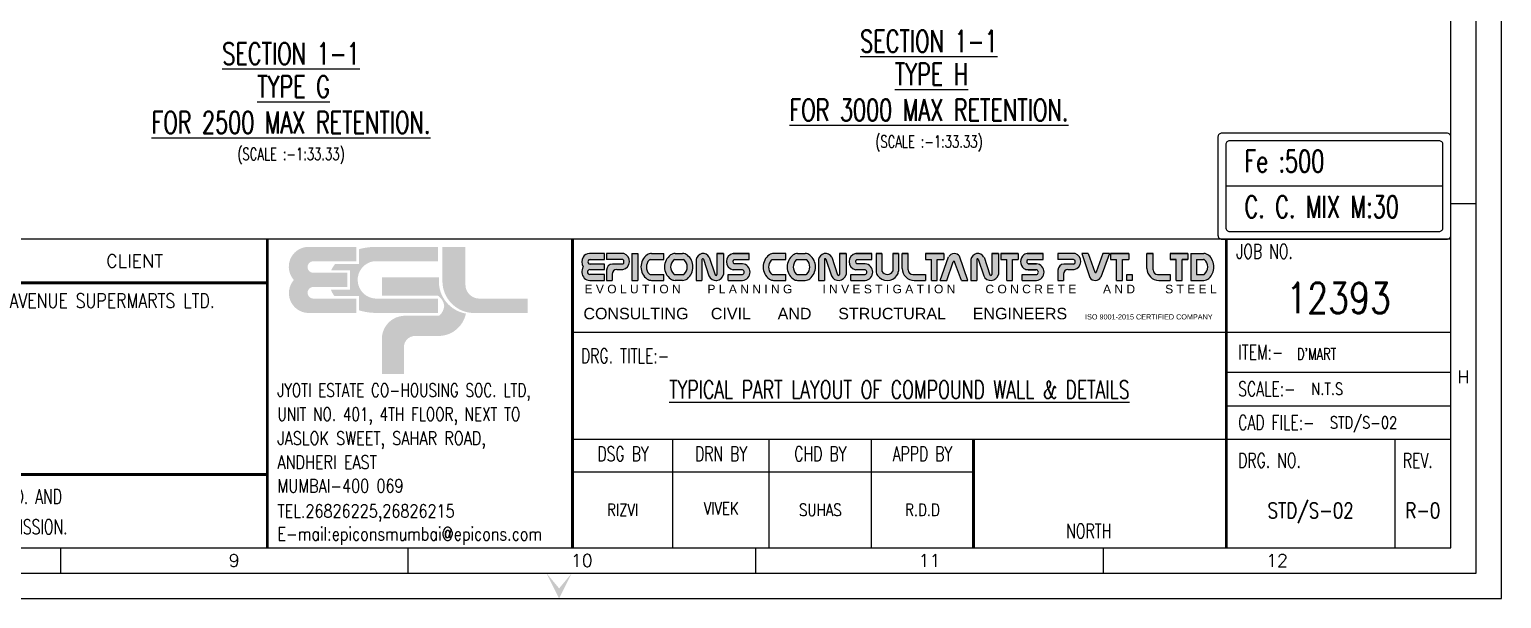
# Model space of a CAD drawing. Header units: millimetres. Extents: x 2843046 to 3042813, y -234641 to -168101.
# Drawn here: x 2900801 to 2931158, y -230084 to -218353 of the extents above; entities that cross this region are included whole.
import ezdxf
from ezdxf.enums import TextEntityAlignment as Align

# ---------------------------------------------------------------- set-up
doc = ezdxf.new("R2010")
doc.units = ezdxf.units.MM
doc.header["$MEASUREMENT"] = 0
doc.layers.add('00 ECPL LOGO', color=250, linetype='Continuous', lineweight=20)
doc.layers.add('00 ELEV-2', color=9, linetype='Continuous', lineweight=30)
for name, color, linetype in [('PNA', 8, 'Continuous'), ('S-TEXT', 2, 'Continuous'), ('S-TEXT-1', 4, 'Continuous'), ('S-TITIL', 6, 'Continuous'), ('SCHEDULE LINE-1', 7, 'Continuous'), ('SHEET', 7, 'Continuous'), ('TEXT (SHEET)', 4, 'Continuous'), ('TITLE', 6, 'Continuous')]:
    doc.layers.add(name, color=color, linetype=linetype)
doc.styles.add('ROMANS', font='simplex.shx', dxfattribs={"width": 0.7})
doc.styles.add('SEC. TEXT', font='arial.ttf', dxfattribs={"height": 180})

# ---------------------------------------------------------------- blocks, each defined once
blk = doc.blocks.new('FOLDER')
at = {"layer": 'PNA'}
for points in [[(-1250, 2500), (0, 0), (0, 1000)], [(1250, 2500), (0, 0), (0, 1000)]]:
    blk.add_solid(points, dxfattribs=at)
blk = doc.blocks.new('ecpl logo')
at = {"layer": '00 ECPL LOGO'}
for color, points in [(256, [(351, -827, 0.621111), (586, -1401), (1442, -1401), (1442, -1151), (682, -1151, -0.917622), (682, -948), (1285, -948), (1285, -702), (682, -702, -0.926164), (682, -501), (1442, -501), (1442, -251), (581, -251, 0.621111)]), (152, [(2940, -251), (2940, -863, 0.384329), (3453, -1401), (4422, -1401), (4422, -1151), (3582, -1151, -0.414214), (3340, -908), (3340, -251)]), (140, [(1887, -779), (1887, -1102), (2862, -1102, -0.232111), (2971, -1281, -0.194401), (2883, -1450), (2269, -1450, 0.364674), (1887, -1802), (1887, -2463), (2269, -2463), (2269, -1996, -0.414214), (2462, -1802), (2899, -1802, 0.338499), (3350, -1412, -0.371272), (2877, -839), (2877, -779)])]:
    blk.add_hatch(color=color, dxfattribs=at).paths.add_polyline_path(points)
h = blk.add_hatch(color=253, dxfattribs=at)
h.dxf.hatch_style = 1
h.paths.add_polyline_path([(995, -993, 0.07148), (1056, -1106), (1486, -1106), (1486, -1356, 0.065387), (1776, -1401), (2862, -1401), (2862, -1151), (1776, -1151, -0.910826), (1742, -501), (2862, -501), (2862, -251), (1776, -251, 0.069483), (1486, -291), (1486, -546), (1071, -546, 0.072407), (1003, -657), (1329, -657), (1329, -993)])
blk = doc.blocks.new('zw$C05B')
at = {"layer": '00 ECPL LOGO'}
h = blk.add_hatch(color=7, dxfattribs=at)
h.dxf.hatch_style = 1
h.paths.add_polyline_path([(65378, 6562), (65378, 6679), (65085, 6679, 0.261636), (64962, 6610, 0.285841), (64963, 6422, 0.344902), (64985, 6203, 0.204992), (65089, 6158), (65378, 6158), (65378, 6274), (65096, 6274, -1), (65090, 6367), (65378, 6367), (65378, 6473), (65096, 6473, -1), (65094, 6562)])
h = blk.add_hatch(color=7, dxfattribs=at)
h.dxf.hatch_style = 1
h.paths.add_polyline_path([(65749, 6679), (65417, 6679), (65417, 6562), (65733, 6562, -0.440545), (65733, 6473), (65532, 6473, 0.414214), (65417, 6358), (65417, 6158), (65525, 6158), (65525, 6281, -0.414214), (65612, 6367), (65733, 6367, 0.757811)])
h.paths.add_polyline_path([(66019, 6679), (65906, 6679), (65906, 6158), (66019, 6158)])
h.paths.add_polyline_path([(66524, 6679), (66286, 6679, 0.154275), (66203, 6653, 0.519672), (66203, 6185, 0.154275), (66286, 6158), (66524, 6158), (66524, 6274), (66261, 6274, -0.210356), (66239, 6283, -0.388707), (66239, 6552, -0.210356), (66261, 6562), (66524, 6562)])
h.paths.add_polyline_path([(66889, 6679), (66742, 6679, 0.159018), (66657, 6651, 0.507969), (66657, 6186, 0.159018), (66742, 6158), (66889, 6158, 0.173791), (66981, 6191, 0.472311), (66981, 6646, 0.173791)])
h.paths.add_polyline_path([(66899, 6562, -0.185052), (66918, 6554, -0.445894), (66918, 6281, -0.185052), (66899, 6274), (66736, 6274, -0.185052), (66716, 6281, -0.445894), (66716, 6554, -0.185052), (66736, 6562)], flags=16)
h.paths.add_polyline_path([(67405, 6609, 0.723435), (67151, 6562), (67151, 6158), (67263, 6158), (67263, 6562, -0.723435), (67292, 6573), (67398, 6249, 0.724077), (67683, 6274), (67683, 6679), (67553, 6679), (67553, 6276, -0.755661), (67519, 6264)])
h.paths.add_polyline_path([(68179, 6679), (67866, 6679, 0.823713), (67866, 6365), (68051, 6365, -0.713272), (68051, 6274), (67770, 6274), (67770, 6158), (68051, 6158, 0.900309), (68051, 6482), (67889, 6482, -0.746931), (67889, 6562), (68179, 6562)])
h = blk.add_hatch(color=7, dxfattribs=at)
h.dxf.hatch_style = 1
h.paths.add_polyline_path([(68889, 6679), (68651, 6679, 0.154275), (68568, 6653, 0.519672), (68568, 6185, 0.154275), (68651, 6158), (68889, 6158), (68889, 6274), (68626, 6274, -0.210932), (68605, 6284, -0.385278), (68604, 6552, -0.212895), (68626, 6562), (68889, 6562)])
h.paths.add_polyline_path([(69354, 6646, 0.173792), (69263, 6679), (69116, 6679, 0.159018), (69030, 6651, 0.507969), (69030, 6186, 0.159018), (69116, 6158), (69263, 6158, 0.173792), (69354, 6191, 0.472311)])
h.paths.add_polyline_path([(69273, 6562, -0.185053), (69292, 6554, -0.445893), (69292, 6281, -0.185053), (69273, 6274), (69109, 6274, -0.185053), (69090, 6281, -0.445893), (69090, 6554, -0.185053), (69109, 6562)], flags=16)
h.paths.add_polyline_path([(69522, 6562), (69522, 6158), (69634, 6158), (69634, 6562, -0.436861), (69651, 6579, -0.319738), (69664, 6569), (69770, 6249, 0.724077), (70054, 6274), (70054, 6679), (69925, 6679), (69925, 6276, -0.755661), (69890, 6264), (69777, 6609, 0.723435)])
h.paths.add_polyline_path([(70555, 6679), (70242, 6679, 0.823713), (70242, 6365), (70426, 6365, -0.713272), (70426, 6274), (70146, 6274), (70146, 6158), (70426, 6158, 0.900309), (70426, 6482), (70264, 6482, -0.746931), (70264, 6562), (70555, 6562)])
h.paths.add_polyline_path([(70748, 6679), (70636, 6679), (70636, 6339, 0.160106), (70664, 6253, 0.505303), (71040, 6253, 0.160106), (71068, 6339), (71068, 6679), (70959, 6679), (70959, 6340, -0.621318), (70748, 6340)])
h.paths.add_polyline_path([(71259, 6679), (71141, 6679), (71141, 6390, 0.414214), (71372, 6158), (71591, 6158), (71591, 6274), (71346, 6274, -0.414214), (71259, 6361)])
h.paths.add_polyline_path([(71948, 6679), (71591, 6679), (71591, 6564), (71707, 6564), (71707, 6158), (71820, 6158), (71820, 6564), (71948, 6564)])
h.paths.add_polyline_path([(72254, 6625, 0.539211), (72041, 6618), (71875, 6158), (72006, 6158), (72130, 6520, -0.708617), (72157, 6520), (72287, 6158), (72412, 6158)])
h.paths.add_polyline_path([(72726, 6609, 0.723435), (72471, 6562), (72471, 6158), (72584, 6158), (72584, 6562, -0.723435), (72612, 6573), (72719, 6249, 0.724077), (73003, 6274), (73003, 6679), (72874, 6679), (72874, 6276, -0.755661), (72839, 6264)])
h.paths.add_polyline_path([(73390, 6679), (73049, 6679), (73049, 6564), (73165, 6564), (73165, 6158), (73278, 6158), (73278, 6564), (73390, 6564)])
h.paths.add_polyline_path([(73874, 6679), (73583, 6679, 0.157568), (73498, 6652, 0.511532), (73498, 6392, 0.157569), (73583, 6365), (73745, 6365, -0.713272), (73745, 6274), (73465, 6274), (73465, 6158), (73745, 6158, 0.900308), (73745, 6482), (73589, 6482), (73584, 6482, -0.722204), (73584, 6564), (73874, 6564)])
h = blk.add_hatch(color=7, dxfattribs=at)
h.dxf.hatch_style = 1
h.paths.add_polyline_path([(74490, 6679), (74157, 6679), (74157, 6562), (74460, 6562, -0.270444), (74485, 6547, -0.26297), (74485, 6488, -0.270444), (74460, 6473), (74273, 6473, 0.414214), (74157, 6358), (74157, 6158), (74265, 6158), (74265, 6281, -0.414214), (74352, 6367), (74473, 6367, 0.757811)])
h.paths.add_polyline_path([(74743, 6679), (74618, 6679), (74776, 6212, 0.539211), (74989, 6219), (75155, 6679), (75024, 6679), (74900, 6318, -0.708617), (74873, 6318)])
h.paths.add_polyline_path([(75533, 6679), (75175, 6679), (75175, 6564), (75292, 6564), (75292, 6158), (75405, 6158), (75405, 6564), (75533, 6564)])
h.paths.add_polyline_path([(76000, 6679), (75882, 6679), (75882, 6390, 0.414214), (76113, 6158), (76332, 6158), (76332, 6274), (76087, 6274, -0.414214), (76000, 6361)])
h.paths.add_polyline_path([(75596, 6274), (75489, 6274), (75489, 6158), (75596, 6158)])
h = blk.add_hatch(color=7, dxfattribs=at)
h.dxf.hatch_style = 1
h.paths.add_polyline_path([(76332, 6679), (76332, 6564), (76448, 6564), (76448, 6158), (76561, 6158), (76561, 6564), (76673, 6564), (76673, 6679)])
h.paths.add_polyline_path([(76729, 6679), (76729, 6158), (76984, 6158, 0.189446), (77082, 6197, 0.435754), (77082, 6641, 0.189446), (76984, 6679)])
h.paths.add_polyline_path([(76987, 6564, -0.519112), (76987, 6274), (76839, 6274), (76839, 6564)], flags=16)
at = {"color": 1}
for p, q in [((81765, 6957), (1968, 6957)), ((64768, 5157), (81765, 5157)), ((64768, 3083), (81765, 3083)), ((64768, 2451), (72522, 2451))]:
    blk.add_line(p, q, dxfattribs=at)
at = {"color": 5, "linetype": 'ByBlock', "lineweight": -2}
for p, q in [((77437, 4383), (81765, 4383)), ((77437, 3733), (81765, 3733)), ((66701, 984), (66701, 3083)), ((68567, 984), (68567, 3083)), ((70544, 984), (70544, 3083)), ((80682, 3083), (80682, 984))]:
    blk.add_line(p, q, dxfattribs=at)
blk.add_line((72522, 984), (72522, 3083))
at = {"flags": 128}
blk.add_lwpolyline([(0, 0), (82749, 0), (82749, 58210), (0, 58210)], close=True, dxfattribs=at)
at = {"color": 1, "const_width": 56.6}
for points in [[(58846, 984), (58846, 6957)], [(64754, 984), (64754, 6957)], [(77419, 984), (77419, 6957)], [(43026, 6111), (58846, 6111)], [(72522, 984), (72522, 3083)], [(43026, 2400), (58846, 2400)]]:
    blk.add_lwpolyline(points, dxfattribs=at)
at = {"layer": '00 ECPL LOGO', "color": 7}
for p, q in [((65378, 6679), (65085, 6679)), ((65096, 6562), (65378, 6562)), ((65378, 6562), (65378, 6679)), ((65749, 6679), (65417, 6679)), ((65417, 6679), (65417, 6562)), ((65733, 6562), (65417, 6562)), ((65906, 6679), (66019, 6679)), ((65906, 6679), (65906, 6158)), ((66019, 6679), (66019, 6158)), ((66261, 6562), (66524, 6562)), ((66286, 6679), (66524, 6679)), ((66524, 6562), (66524, 6679)), ((66736, 6562), (66899, 6562)), ((66742, 6679), (66889, 6679)), ((67151, 6562), (67151, 6158)), ((67263, 6562), (67263, 6158)), ((67292, 6573), (67398, 6249)), ((67405, 6609), (67519, 6264)), ((67553, 6679), (67683, 6679)), ((67683, 6679), (67553, 6679)), ((67553, 6679), (67553, 6274)), ((67682, 6562), (67683, 6562)), ((67683, 6679), (67683, 6274)), ((67866, 6679), (68179, 6679)), ((68179, 6679), (67866, 6679)), ((67889, 6562), (68179, 6562)), ((68179, 6562), (68179, 6679)), ((68626, 6562), (68889, 6562)), ((68889, 6679), (68651, 6679)), ((68889, 6562), (68889, 6679)), ((69109, 6562), (69273, 6562)), ((69116, 6679), (69263, 6679)), ((69522, 6562), (69522, 6158)), ((69634, 6562), (69634, 6158)), ((69664, 6569), (69770, 6249)), ((69777, 6609), (69890, 6264)), ((69925, 6679), (70054, 6679)), ((69925, 6679), (70054, 6679)), ((70054, 6679), (69925, 6679)), ((69925, 6679), (69925, 6274)), ((70054, 6679), (70054, 6274)), ((70054, 6562), (70054, 6562)), ((70242, 6679), (70555, 6679)), ((70242, 6679), (70555, 6679)), ((70555, 6679), (70242, 6679)), ((70264, 6562), (70555, 6562)), ((70555, 6562), (70555, 6679)), ((70636, 6679), (70748, 6679)), ((70748, 6679), (70636, 6679)), ((70636, 6679), (70636, 6339)), ((70748, 6679), (70748, 6340)), ((70959, 6679), (71068, 6679)), ((71068, 6679), (70959, 6679)), ((70959, 6679), (70959, 6340)), ((71068, 6679), (71068, 6339)), ((71141, 6679), (71259, 6679)), ((71259, 6679), (71141, 6679)), ((71141, 6390), (71141, 6679)), ((71259, 6361), (71259, 6679)), ((71591, 6679), (71948, 6679)), ((71948, 6679), (71591, 6679)), ((71591, 6679), (71591, 6564)), ((71591, 6564), (71707, 6564)), ((71707, 6158), (71707, 6564)), ((71820, 6158), (71820, 6564)), ((71820, 6564), (71948, 6564)), ((71875, 6158), (72041, 6618)), ((71948, 6679), (71948, 6564)), ((72412, 6158), (72254, 6625)), ((72471, 6562), (72471, 6158)), ((72584, 6562), (72584, 6158)), ((72612, 6573), (72719, 6249)), ((72726, 6609), (72839, 6264)), ((72874, 6679), (73003, 6679)), ((72874, 6679), (73003, 6679)), ((73003, 6679), (72874, 6679)), ((72874, 6679), (73003, 6679)), ((72874, 6679), (72874, 6274)), ((73003, 6679), (73003, 6274)), ((73003, 6562), (73003, 6562)), ((73049, 6679), (73390, 6679)), ((73390, 6679), (73049, 6679)), ((73049, 6679), (73390, 6679)), ((73049, 6679), (73390, 6679)), ((73390, 6679), (73049, 6679)), ((73049, 6679), (73049, 6564)), ((73049, 6564), (73165, 6564)), ((73049, 6564), (73165, 6564)), ((73165, 6158), (73165, 6564)), ((73278, 6158), (73278, 6564)), ((73278, 6564), (73390, 6564)), ((73278, 6564), (73390, 6564)), ((73390, 6679), (73390, 6564)), ((73561, 6679), (73874, 6679)), ((73561, 6679), (73874, 6679)), ((73874, 6679), (73583, 6679)), ((73584, 6564), (73874, 6564)), ((73874, 6562), (73874, 6679)), ((74490, 6679), (74157, 6679)), ((74157, 6679), (74157, 6562)), ((74460, 6562), (74157, 6562)), ((74743, 6679), (74618, 6679)), ((74743, 6679), (74618, 6679)), ((74618, 6679), (74776, 6212)), ((74743, 6679), (74873, 6318)), ((75024, 6679), (74900, 6318)), ((75155, 6679), (74989, 6219)), ((75155, 6679), (75024, 6679)), ((75082, 6679), (75024, 6679)), ((75155, 6679), (75024, 6679)), ((75175, 6679), (75533, 6679)), ((75533, 6679), (75175, 6679)), ((75175, 6679), (75533, 6679)), ((75175, 6679), (75533, 6679)), ((75175, 6679), (75533, 6679)), ((75175, 6679), (75175, 6564)), ((75175, 6564), (75292, 6564)), ((75175, 6564), (75292, 6564)), ((75292, 6158), (75292, 6564)), ((75405, 6158), (75405, 6564)), ((75405, 6564), (75533, 6564)), ((75405, 6564), (75533, 6564)), ((75533, 6679), (75533, 6564)), ((75882, 6679), (76000, 6679)), ((76000, 6679), (75882, 6679)), ((75882, 6390), (75882, 6679)), ((76000, 6361), (76000, 6679)), ((76332, 6679), (76673, 6679)), ((76673, 6679), (76332, 6679)), ((76332, 6679), (76332, 6564)), ((76332, 6564), (76448, 6564)), ((76448, 6564), (76332, 6564)), ((76448, 6158), (76448, 6564)), ((76561, 6158), (76561, 6564)), ((76561, 6564), (76673, 6564)), ((76561, 6564), (76673, 6564)), ((76673, 6564), (76561, 6564)), ((76673, 6679), (76673, 6564)), ((76729, 6679), (76984, 6679)), ((76729, 6679), (76729, 6158)), ((76839, 6564), (76839, 6274)), ((76839, 6564), (76977, 6564)), ((65090, 6367), (65378, 6367)), ((65378, 6274), (65090, 6274)), ((65378, 6473), (65096, 6473)), ((65378, 6367), (65378, 6473)), ((65378, 6158), (65378, 6274)), ((65417, 6358), (65417, 6158)), ((65525, 6281), (65525, 6158)), ((65733, 6473), (65532, 6473)), ((65612, 6367), (65733, 6367)), ((66261, 6274), (66524, 6274)), ((66524, 6158), (66524, 6274)), ((66736, 6274), (66899, 6274)), ((67682, 6274), (67683, 6274)), ((67770, 6158), (67770, 6274)), ((67770, 6274), (68051, 6274)), ((68051, 6365), (67866, 6365)), ((68051, 6482), (67889, 6482)), ((68626, 6274), (68889, 6274)), ((68889, 6158), (68889, 6274)), ((69109, 6274), (69273, 6274)), ((70146, 6158), (70146, 6274)), ((70146, 6274), (70426, 6274)), ((70146, 6274), (70426, 6274)), ((70426, 6365), (70242, 6365)), ((70426, 6482), (70264, 6482)), ((71346, 6274), (71591, 6274)), ((71591, 6274), (71591, 6158)), ((72006, 6158), (72130, 6520)), ((72287, 6158), (72157, 6520)), ((73003, 6274), (73003, 6274)), ((73465, 6158), (73465, 6274)), ((73465, 6274), (73745, 6274)), ((73465, 6274), (73745, 6274)), ((73465, 6274), (73745, 6274)), ((73745, 6365), (73561, 6365)), ((73583, 6365), (73733, 6365)), ((73745, 6482), (73584, 6482)), ((73589, 6482), (73745, 6482)), ((74157, 6358), (74157, 6158)), ((74265, 6281), (74265, 6158)), ((74460, 6473), (74273, 6473)), ((74352, 6367), (74473, 6367)), ((76087, 6274), (76332, 6274)), ((76332, 6274), (76332, 6158)), ((76839, 6274), (76977, 6274)), ((65089, 6158), (65378, 6158)), ((65417, 6158), (65525, 6158)), ((65906, 6158), (66019, 6158)), ((66286, 6158), (66524, 6158)), ((66889, 6158), (66742, 6158)), ((67151, 6158), (67263, 6158)), ((67530, 6158), (67553, 6158)), ((67553, 6159), (67553, 6158)), ((67770, 6158), (68051, 6158)), ((67770, 6158), (68051, 6158)), ((68651, 6158), (68889, 6158)), ((69116, 6158), (69263, 6158)), ((69522, 6158), (69634, 6158)), ((69522, 6158), (69634, 6158)), ((69522, 6158), (69634, 6158)), ((70146, 6158), (70426, 6158)), ((70146, 6158), (70426, 6158)), ((70146, 6158), (70426, 6158)), ((71372, 6158), (71591, 6158)), ((71372, 6158), (71591, 6158)), ((71707, 6158), (71820, 6158)), ((71707, 6158), (71820, 6158)), ((71875, 6158), (72006, 6158)), ((71948, 6158), (72006, 6158)), ((72287, 6158), (72412, 6158)), ((72287, 6158), (72412, 6158)), ((72471, 6158), (72584, 6158)), ((72471, 6158), (72584, 6158)), ((72471, 6158), (72584, 6158)), ((73165, 6158), (73278, 6158)), ((73165, 6158), (73278, 6158)), ((73165, 6158), (73278, 6158)), ((73165, 6158), (73278, 6158)), ((73465, 6158), (73745, 6158)), ((73465, 6158), (73745, 6158)), ((73465, 6158), (73745, 6158)), ((73465, 6158), (73745, 6158)), ((73465, 6158), (73745, 6158)), ((74157, 6158), (74265, 6158)), ((75292, 6158), (75405, 6158)), ((75292, 6158), (75405, 6158)), ((75292, 6158), (75405, 6158)), ((76113, 6158), (76332, 6158)), ((76113, 6158), (76332, 6158)), ((76448, 6158), (76561, 6158)), ((76448, 6158), (76561, 6158)), ((76448, 6158), (76561, 6158)), ((76448, 6158), (76561, 6158)), ((76465, 6158), (76561, 6158)), ((76465, 6158), (76561, 6158)), ((76465, 6158), (76561, 6158)), ((76465, 6158), (76561, 6158)), ((76729, 6158), (76984, 6158))]:
    blk.add_line(p, q, dxfattribs=at)
blk.add_lwpolyline([(75489, 6274), (75596, 6274), (75596, 6158), (75489, 6158)], close=True, dxfattribs=at)
for centre, radius, start, end in [((65114, 6517), 178, 148.648, 212.4563), ((65085, 6535), 144, 90, 148.648), ((65095, 6518), 44.1, 88.7637, 271.2363), ((65697, 6526), 162, 282.7188, 71.3398), ((65693, 6518), 59.7, 312.4487, 47.5513), ((66367, 6419), 286, 125.0807, 234.9193), ((66286, 6535), 144, 90, 125.0807), ((66261, 6533), 28.9, 90, 137.5171), ((66826, 6419), 288, 126.1417, 233.8583), ((66742, 6535), 144, 90, 126.1417), ((66736, 6533), 28.9, 90, 131.9364), ((66889, 6535), 144, 50.5638, 90), ((66899, 6533), 28.9, 48.0636, 90), ((66794, 6419), 295, 309.4362, 50.5638), ((67286, 6543), 136, 28.75, 172.2831), ((67279, 6563), 16.2, 40.0191, 183.5523), ((67897, 6522), 160, 101.0425, 258.9575), ((67901, 6522), 41.7, 106.4856, 253.5144), ((68733, 6419), 286, 125.0807, 234.9193), ((68651, 6535), 144, 90, 125.0807), ((68626, 6533), 28.9, 90, 138.0741), ((69200, 6419), 288, 126.1417, 233.8583), ((69116, 6535), 144, 90, 126.1417), ((69109, 6533), 28.9, 90, 131.9364), ((69263, 6535), 144, 50.5638, 90), ((69273, 6533), 28.9, 48.0636, 90), ((69167, 6419), 295, 309.4362, 50.5638), ((69657, 6543), 136, 28.75, 172.2831), ((69651, 6563), 16.2, 89.1577, 183.5523), ((69651, 6564), 14.4, 18.2334, 89.1577), ((70272, 6522), 160, 101.0425, 258.9575), ((70276, 6522), 41.7, 106.4856, 253.5144), ((72150, 6552), 127, 35.166, 148.5022), ((72606, 6543), 136, 28.75, 172.2831), ((72600, 6563), 16.2, 40.0191, 183.5523), ((73592, 6522), 160, 125.818, 234.182), ((73583, 6535), 144, 90, 125.818), ((73597, 6523), 43.6, 108.3261, 238.1957), ((74460, 6533), 28.9, 29.4672, 90), ((74438, 6526), 162, 282.7188, 71.3398), ((76977, 6535), 28.9, 51.4816, 90), ((76984, 6535), 144, 47.0907, 90), ((76884, 6419), 177, 308.5184, 51.4816), ((76876, 6419), 303, 312.9093, 47.0907), ((65114, 6326), 178, 147.5437, 223.6612), ((65093, 6321), 46.7, 94.0242, 265.9758), ((65532, 6358), 116, 90, 180), ((65612, 6281), 86.7, 90, 180), ((66386, 6418), 199, 137.5171, 222.4829), ((66261, 6303), 28.9, 222.4829, 270), ((66839, 6418), 183, 131.9364, 228.0636), ((66736, 6303), 28.9, 228.0636, 270), ((66899, 6303), 28.9, 270, 311.9364), ((66796, 6418), 183, 311.9364, 48.0636), ((67536, 6308), 150, 203.2219, 346.755), ((67534, 6275), 19, 214.0796, 357.6127), ((68034, 6320), 162, 276.006, 83.994), ((68035, 6319), 48, 289.0016, 70.9984), ((68753, 6418), 200, 138.0741, 222.3563), ((68626, 6303), 28.9, 222.3563, 270), ((69213, 6418), 183, 131.9364, 228.0636), ((69109, 6303), 28.9, 228.0636, 270), ((69273, 6303), 28.9, 270, 311.9364), ((69170, 6418), 183, 311.9364, 48.0636), ((69908, 6308), 150, 203.2219, 346.8516), ((69906, 6275), 19, 214.0796, 357.6127), ((70409, 6320), 162, 276.006, 83.994), ((70411, 6319), 48, 289.0016, 70.9984), ((70780, 6339), 144, 180, 216.3848), ((70854, 6392), 118, 206.2931, 333.7069), ((70924, 6339), 144, 323.6152, 0), ((71372, 6390), 231, 180, 270), ((71346, 6361), 86.7, 180, 270), ((72144, 6515), 14.4, 19.7665, 161.0546), ((72857, 6308), 150, 203.2219, 346.755), ((72855, 6275), 19, 214.0796, 357.6127), ((73583, 6509), 144, 234.182, 270), ((73589, 6510), 28.9, 238.1957, 270), ((73728, 6320), 162, 276.006, 83.994), ((73730, 6319), 48, 289.0016, 70.9984), ((74273, 6358), 116, 90, 180), ((74352, 6281), 86.7, 90, 180), ((74460, 6502), 28.9, 270, 330.5328), ((74433, 6518), 59.7, 330.5328, 29.4672), ((74886, 6323), 14.4, 199.7665, 341.0546), ((76113, 6390), 231, 180, 270), ((76087, 6361), 86.7, 180, 270), ((76977, 6303), 28.9, 270, 308.5184), ((65089, 6303), 144, 223.6612, 270), ((66286, 6303), 144, 234.9193, 270), ((66742, 6303), 144, 233.8583, 270), ((66889, 6303), 144, 270, 309.4362), ((68651, 6303), 144, 234.9193, 270), ((69116, 6303), 144, 233.8583, 270), ((69263, 6303), 144, 270, 309.4362), ((70852, 6392), 233, 216.3848, 323.6152), ((74880, 6286), 127, 215.166, 328.5022), ((76984, 6303), 144, 270, 312.9093)]:
    blk.add_arc(centre, radius, start, end, dxfattribs=at)
at = {"layer": 'PNA'}
for p, q in [((81765, 7650), (82257, 7650)), ((54838, 984), (54838, 492)), ((61569, 984), (61569, 492)), ((68301, 984), (68301, 492)), ((75033, 984), (75033, 492))]:
    blk.add_line(p, q, dxfattribs=at)
at = {"layer": 'PNA', "color": 1}
for points in [[(984, 492), (82257, 492), (82257, 57718), (984, 57718)], [(1968, 984), (81765, 984), (81765, 57226), (1968, 57226)]]:
    blk.add_lwpolyline(points, close=True, dxfattribs=at)
at = {"layer": '00 ELEV-2', "xscale": 1.111467758460792, "yscale": 1.111467758460792, "zscale": 1.111467758460792}
blk.add_blockref('ecpl logo', (58970, 7086), dxfattribs=at)
at = {"layer": 'PNA', "xscale": 0.1967862009743818, "yscale": 0.1967862009743818, "zscale": 0.1967862009743818}
blk.add_blockref('FOLDER', (64497, 0), dxfattribs=at)
at = {"layer": '00 ECPL LOGO', "color": 7, "attachment_point": 1, "style": 'SEC. TEXT'}
for s, insert, char_height, width in [('\\pt3667.8;E V O L U T I O N        P L A N N I N G         I N V E S T I G A T I O N         C O N C R E T E        A N D         S T E E L', (64989, 6075), 166.72, 495161.4), ('\\pt4890.5;CONSULTING     CIVIL      AND      STRUCTURAL      ENGINEERS', (64968, 5628), 222.29, 551024.84), ('\\pt2200.7;ISO 9001-2015 CERTIFIED COMPANY', (74683, 5503), 100.03, 482697.67)]:
    blk.add_mtext(s, dxfattribs=dict(at, insert=insert, char_height=char_height, width=width))
at = {"layer": 'PNA', "style": 'ROMANS'}
for s, p in [('H', (82011, 4291)), ('9', (58204, 738)), ('10', (64936, 738)), ('11', (71668, 738)), ('12', (78400, 738))]:
    blk.add_text(s, height=246, dxfattribs=at).set_placement(p, align=Align.MIDDLE)
at = {"layer": 'S-TEXT-1', "style": 'ROMANS'}
for s, height, width, p in [('JYOTI ESTATE CO-HOUSING SOC. LTD,', 256.37, 0.75, (59041, 3904, 7)), ('UNIT NO. 401, 4TH FLOOR, NEXT TO', 256.37, 0.75, (59041, 3440, 7)), ('JASLOK SWEET, SAHAR ROAD,', 255.44, 0.8, (59041, 2976, 7)), ('ANDHERI EAST', 255.44, 0.8, (59041, 2511, 7)), ('MUMBAI-400 069', 255.44, 0.8, (59041, 2053, 7)), ('TEL.26826225,26826215', 255.44, 0.8, (59041, 1567, 7)), ('E-mail:epiconsmumbai@epicons.com', 255.44, 0.8, (59041, 1124, 7))]:
    blk.add_text(s, height=height, dxfattribs=dict(at, width=width)).set_placement(p)
at = {"layer": 'TEXT (SHEET)', "color": 4, "style": 'ROMANS', "width": 0.7}
for s, height, p in [('JOB NO.', 283.1, (77611, 6579)), ('THIS DRAWING IS THE SOLE PROPERTY OF M/s. EPICONS CONSULTANTS PVT. LTD. AND', 283.06, (43259, 1832)), ('SAME SHALL NOT BE COPIED/USED REPRODUCED WITHOUT THEIR WRITTEN PERMISSION.', 283.06, (43259, 1247)), ('NORTH', 283.1, (74318, 1166))]:
    blk.add_text(s, height=height, dxfattribs=at).set_placement(p)
at = {"layer": 'TEXT (SHEET)', "color": 2, "style": 'ROMANS'}
blk.add_text('CLIENT', height=249.9, dxfattribs=at).set_placement((56276, 6534), align=Align.MIDDLE_CENTER)
at = {"layer": 'TEXT (SHEET)', "color": 4, "style": 'ROMANS', "width": 0.7}
for s, height, p in [('ITEM:-', 283.1, (77648, 4770)), ('DRG. TITLE:-', 283.06, (64920, 4699)), ('SCALE:-', 283.1, (77648, 4058)), ('CAD FILE:-', 283.1, (77648, 3408)), ('DRG. NO. ', 283.1, (77648, 2675)), ('REV.', 283.1, (80838, 2675))]:
    blk.add_text(s, height=height, dxfattribs=at).set_placement(p, align=Align.MIDDLE_LEFT)
for s, p in [('DSG BY', (65735, 2802)), ('DRN BY', (67634, 2802)), ('CHD BY', (69556, 2802)), ('APPD BY', (71533, 2802))]:
    blk.add_text(s, height=283.1, dxfattribs=at).set_placement(p, align=Align.MIDDLE_CENTER)

msp = doc.modelspace()

# ---------------------------------------------------------------- linework, layer by layer
at = {"layer": 'SCHEDULE LINE-1', "color": 2}
msp.add_line((2929950.2, -221582.5, 153353), (2925470.2, -221582.5, 153353), dxfattribs=at)
at = {"layer": 'SCHEDULE LINE-1', "color": 2, "elevation": 153353}
for points in [[(2930030.2, -220489), (2925390.2, -220489, 0.4142136), (2925310.2, -220569), (2925310.2, -222596.1, 0.4142136), (2925390.2, -222676.1), (2930030.2, -222676.1, 0.4142136), (2930110.2, -222596.1), (2930110.2, -220569, 0.4142136)], [(2929870.2, -220649), (2925550.2, -220649, 0.4142136), (2925470.2, -220729), (2925470.2, -222436.1, 0.4142136), (2925550.2, -222516.1), (2929870.2, -222516.1, 0.4142136), (2929950.2, -222436.1), (2929950.2, -220729, 0.4142136)]]:
    msp.add_lwpolyline(points, format="xyb", close=True, dxfattribs=at)

# ---------------------------------------------------------------- block references
at = {"layer": 'SHEET', "xscale": 1.064813359128304, "yscale": 1.064813359128304, "zscale": 1.064813359128304}
msp.add_blockref('zw$C05B', (2843046.1, -230083.7, 153353), dxfattribs=at)

# ---------------------------------------------------------------- texts
at = {"layer": 'S-TEXT', "style": 'ROMANS'}
for s, height, width, p in [('(SCALE :-1:33.33)', 250, 0.7, (2919349.1, -220663.2, 24.9)), ('(SCALE :-1:33.33)', 250, 0.7, (2906195, -220920.1, -1646013)), ('RIZVI', 250.9, 0.8, (2913033.6, -228255.1, 153353)), ('VIVEK', 250.9, 0.8, (2915063.7, -228222.5, 153353)), ('SUHAS', 250.9, 0.8, (2917109.9, -228255.1, 153353)), ('R.D.D', 250.9, 0.8, (2919215.6, -228255.1, 153353)), ('STD/S-02', 314.19, 0.8, (2927220, -228267.6, 153241.3)), ('R-0', 314.19, 0.8, (2929533.6, -228267.6, 153353))]:
    msp.add_text(s, height=height, dxfattribs=dict(at, width=width)).set_placement(p, align=Align.MIDDLE_CENTER)
at = {"layer": 'S-TEXT', "style": 'ROMANS', "width": 0.8}
for s, height, p in [('AVENUE SUPERMARTS LTD.', 296.635, (2900390.1, -223943.3, 153353)), ('N.T.S', 245.56, (2927234.8, -225762.9, 153353)), ('STD/S-02', 245.56, (2927617.6, -226454.8, 153353))]:
    msp.add_text(s, height=height, dxfattribs=at).set_placement(p, align=Align.MIDDLE_LEFT)
at = {"layer": 'S-TEXT', "style": 'ROMANS', "width": 0.7}
msp.add_text("D'MART", height=245.56, rotation=360, dxfattribs=at).set_placement((2926937.8, -225043.4, 153353), align=Align.MIDDLE_LEFT)
at = {"layer": 'S-TITIL', "style": 'ROMANS', "width": 0.7}
for s, p in [('%%USECTION 1-1', (2919349.1, -218594.5, 24.9)), ('%%USECTION 1-1', (2906195, -218851.4, -1646013)), ('%%UTYPE H', (2919401.7, -219275.8, 47.1)), ('%%UTYPE G', (2906247.6, -219532.7, -1645990.8)), ('%%UFOR 2500 MAX RETENTION.', (2906195, -220270.1, -1646013)), ('%%UFOR 3000 MAX RETENTION.', (2919349.1, -220013.2, 24.9))]:
    msp.add_text(s, height=450, dxfattribs=at).set_placement(p, align=Align.MIDDLE_CENTER)
at = {"layer": 'S-TITIL', "color": 1, "style": 'ROMANS'}
for s, height, width, p in [('12393', 628.37, 0.8, (2927796.9, -223887.4, 153353)), ('%%UTYPICAL PART LAYOUT OF COMPOUND WALL & DETAILS', 369.744, 0.7, (2918740, -225776.7, 153353))]:
    msp.add_text(s, height=height, dxfattribs=dict(at, width=width)).set_placement(p, align=Align.MIDDLE_CENTER)
at = {"layer": 'TITLE', "style": 'ROMANS', "width": 0.7}
for s, p in [('Fe :500', (2925855.3, -221068.1, 153353)), ('C. C. MIX M:30', (2925855.3, -222008.8, 153353))]:
    msp.add_text(s, height=450, dxfattribs=at).set_placement(p, align=Align.MIDDLE_LEFT)

doc.saveas('drawing.dxf')
